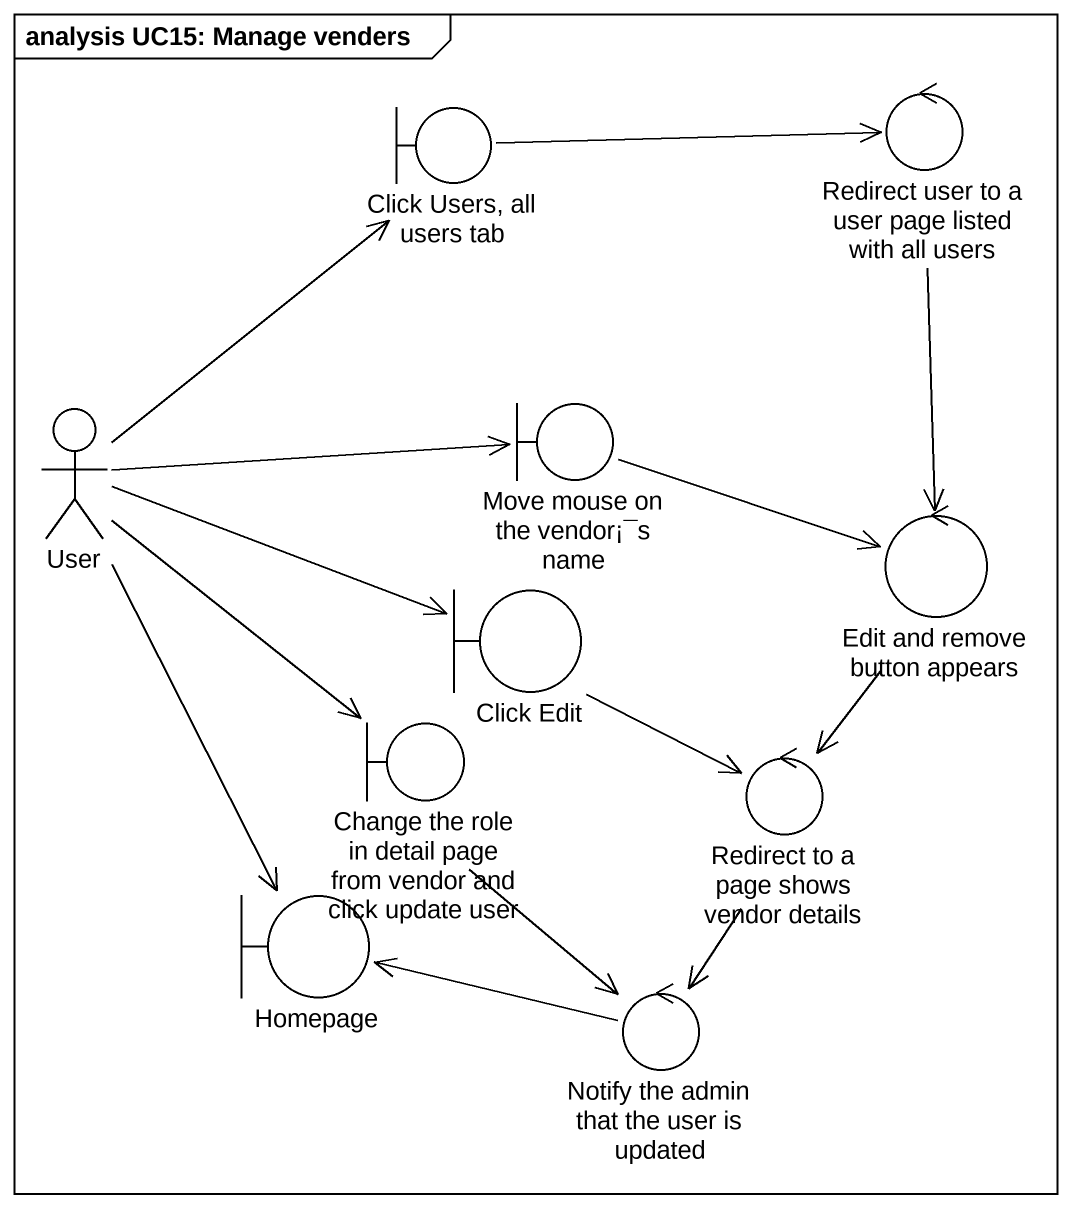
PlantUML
@startuml
mainframe analysis UC15: Manage venders
control "Redirect user to a user page listed with all users" as Redirect_user_to_a_user
boundary "Click Users, all users tab" as Click_Users_all_users_tab
actor User
boundary "Move mouse on the vendor¡¯s name" as Move_mouse_on_the_vendor_s
control "Edit and remove button appears" as Edit_and_remove_button
boundary "Click Edit" as Click_Edit
boundary "Change the role in detail page from vendor and click update user" as Change_the_role_in_detail
control "Redirect to a page shows vendor details" as Redirect_to_a_page_shows
boundary Homepage
control "Notify the admin that the user is updated" as Notify_the_admin_that_the
Redirect_user_to_a_user --> Edit_and_remove_button
Click_Users_all_users_tab -right-> Redirect_user_to_a_user
User -up-> Click_Users_all_users_tab
User -right-> Move_mouse_on_the_vendor_s
User -right-> Click_Edit
User --> Change_the_role_in_detail
User --> Homepage
Move_mouse_on_the_vendor_s -right-> Edit_and_remove_button
Edit_and_remove_button --> Redirect_to_a_page_shows
Click_Edit --> Redirect_to_a_page_shows
Change_the_role_in_detail --> Notify_the_admin_that_the
Redirect_to_a_page_shows --> Notify_the_admin_that_the
Notify_the_admin_that_the -left-> Homepage
@enduml
